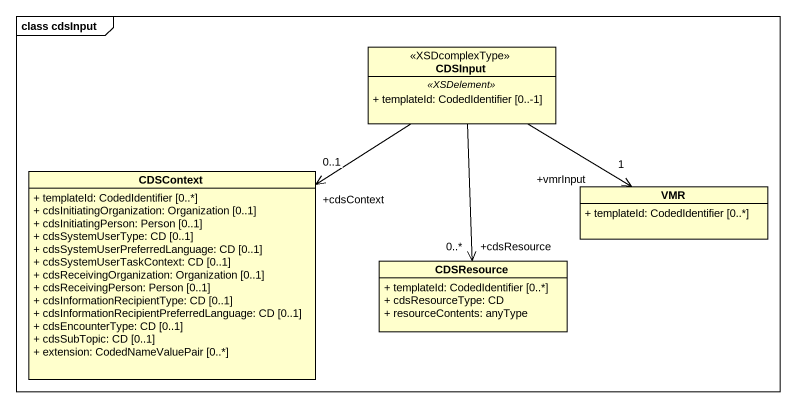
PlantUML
@startuml
mainframe class cdsInput
hide circle
hide empty members
skinparam classAttributeIconSize 0
class CDSInput <<XSDcomplexType>> {
  .. <<XSDelement>> ..
  + templateId: CodedIdentifier [0..-1]
}
class CDSContext {
  + templateId: CodedIdentifier [0..*]
  + cdsInitiatingOrganization: Organization [0..1]
  + cdsInitiatingPerson: Person [0..1]
  + cdsSystemUserType: CD [0..1]
  + cdsSystemUserPreferredLanguage: CD [0..1]
  + cdsSystemUserTaskContext: CD [0..1]
  + cdsReceivingOrganization: Organization [0..1]
  + cdsReceivingPerson: Person [0..1]
  + cdsInformationRecipientType: CD [0..1]
  + cdsInformationRecipientPreferredLanguage: CD [0..1]
  + cdsEncounterType: CD [0..1]
  + cdsSubTopic: CD [0..1]
  + extension: CodedNameValuePair [0..*]
}
class VMR {
  + templateId: CodedIdentifier [0..*]
}
class CDSResource {
  + templateId: CodedIdentifier [0..*]
  + cdsResourceType: CD
  + resourceContents: anyType
}
CDSInput --> "+cdsContext\n0..1" CDSContext
CDSInput --> "+vmrInput\n1" VMR
CDSInput --> "+cdsResource\n0..*" CDSResource
@enduml
